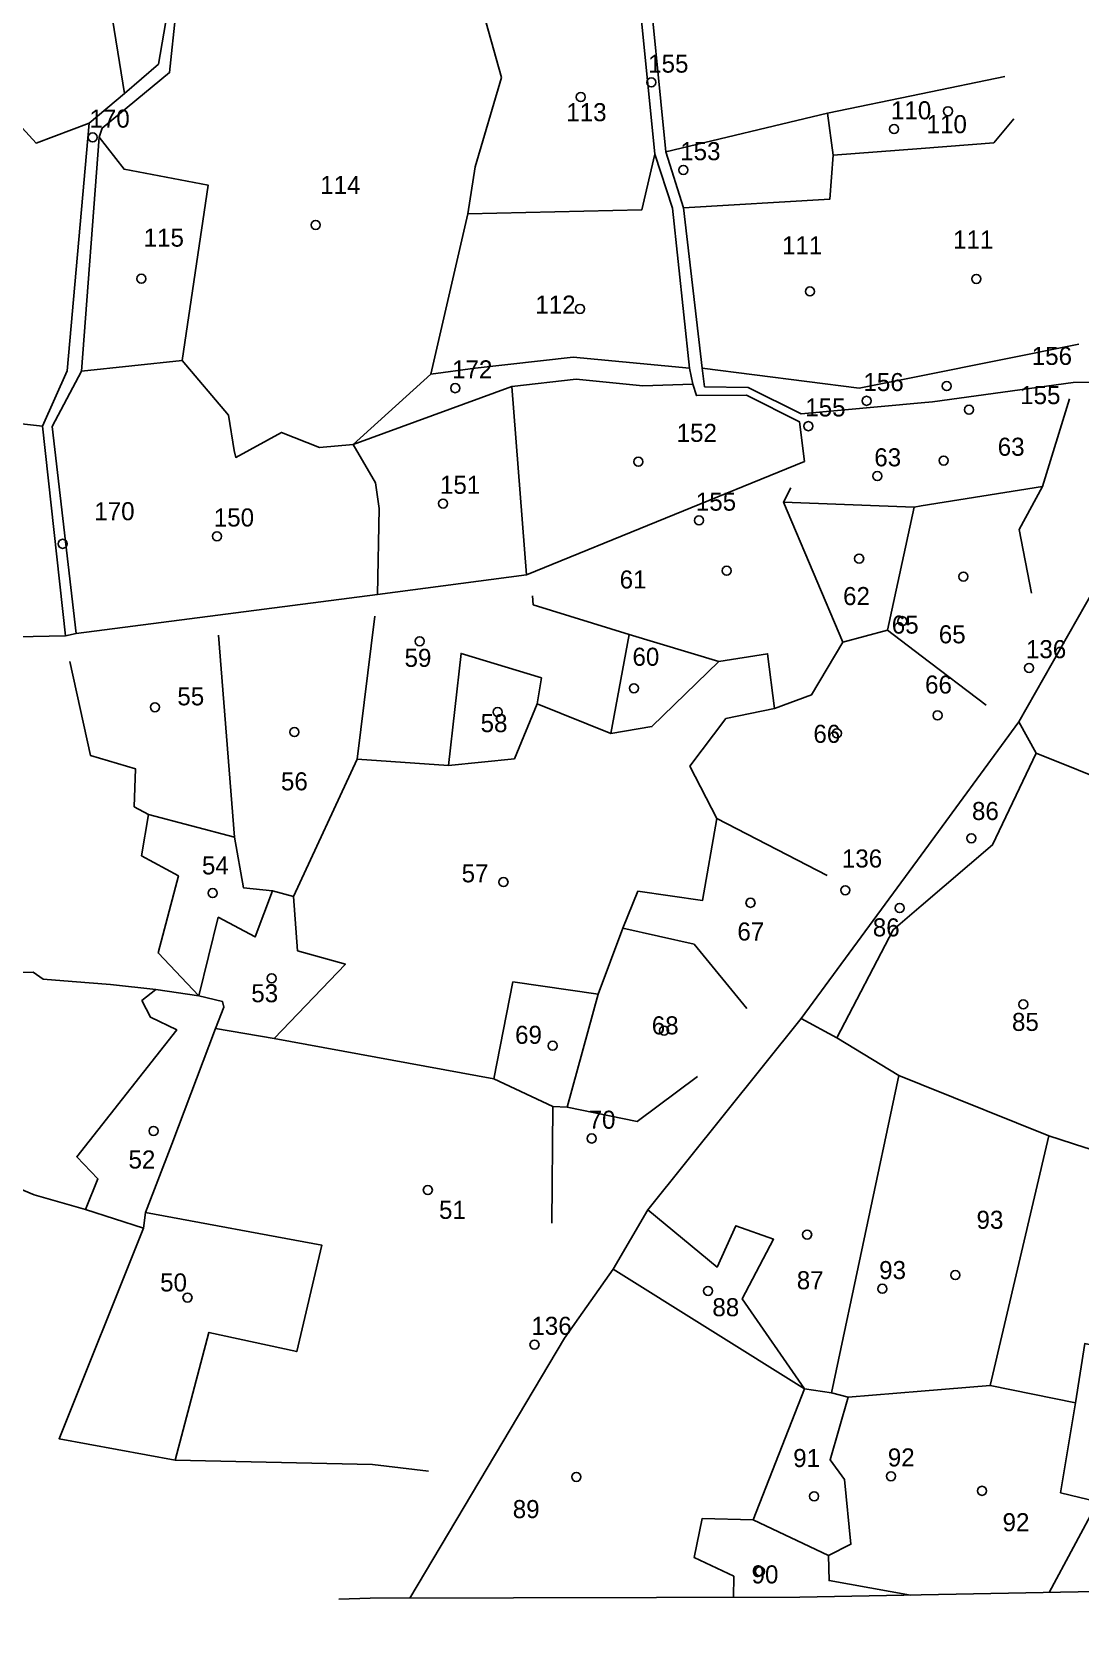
# Model space of a CAD drawing. Extents: x 176571 to 180224, y 250857 to 253450.
# Drawn here: x 178853 to 179085.2, y 251755.3 to 252107.5 of the extents above; entities that cross this region are included whole.
import ezdxf
from ezdxf.enums import TextEntityAlignment as Align

# ---------------------------------------------------------------- set-up
doc = ezdxf.new("R2010")
doc.units = 0
for name, color, linetype in [('1602', 240, 'Continuous'), ('1603', 240, 'Continuous'), ('A_POINTS', 252, 'Continuous')]:
    doc.layers.add(name, color=color, linetype=linetype)
doc.styles.add('HEBTXT', font='hebtxt.shx')

# ---------------------------------------------------------------- blocks, each defined once
blk = doc.blocks.new('1603')
at = {"layer": 'A_POINTS'}
blk.add_circle((0, 0), 0.25, dxfattribs=at)
at = {"style": 'HEBTXT'}
blk.add_attdef('PARCEL_NUM', text='', height=2, dxfattribs=at).set_placement((0, 1), align=Align.CENTER)
at = {"style": 'HEBTXT', "flags": 1}
blk.add_attdef('LOT_NUM', text='', height=2, dxfattribs=at).set_placement((0, -2.5), align=Align.CENTER)

msp = doc.modelspace()

# ---------------------------------------------------------------- linework, layer by layer
at = {"layer": '1602'}
for points in [[(178893.81, 252194.52), (178897.26, 252177.09), (178901.75, 252161.02), (178900.53, 252156.46), (178891.43, 252148.68), (178892.9, 252146.32), (178892.15, 252136.88), (178889.71, 252133.2), (178889.2, 252127.45), (178887.23, 252123.35), (178883.62, 252117.94), (178883.03, 252111.87), (178881.05, 252100.29), (178873.5, 252093.75), (178865.73, 252087.22), (178860.83, 252032.33), (178855.37, 252020.06), (178860.44, 251973.65)], [(178895.85, 252194.73), (178899.51, 252178.45), (178904.29, 252161.1), (178902.39, 252155.91), (178893.67, 252148.03), (178895.53, 252146.11), (178894.63, 252135.91), (178892.37, 252132.67), (178891.18, 252126.49), (178889.57, 252122.76), (178885.52, 252116.38), (178884.93, 252111.71), (178883.52, 252098.43), (178868.57, 252086.08), (178867.92, 252084.09), (178864, 252032.27), (178857.53, 252019.98), (178862.83, 251974.14)], [(179050, 252025.23), (179023.4, 252022.81), (179011.69, 252028.67), (179002.02, 252028.8), (179001.51, 252032.94), (178997.38, 252068.48), (178993.47, 252080.87), (178989.06, 252124.79), (178999.58, 252143.4), (179002.21, 252145.93), (179010.03, 252157.49), (179013.44, 252163.63), (179016.73, 252175.57), (179017.69, 252183.89), (179018.4, 252189.99), (179015.55, 252190.37)], [(178866.72, 252135.95), (178873.5, 252093.75)], [(178831.66, 251973.06), (178860.44, 251973.65), (178862.83, 251974.14), (178929.57, 251982.81), (178962.59, 251987.14), (179024.14, 252012.26), (179023.04, 252021.04), (179011.34, 252026.96), (179000.23, 252026.86), (178999.46, 252029.35), (178998.68, 252032.9), (178994.93, 252068.37), (178991.02, 252080.35), (178986.63, 252124.08)], [(178951.31, 252117.95), (178957.03, 252097.31), (178951.24, 252077.56), (178949.57, 252067.15), (178941.36, 252031.6)], [(179083.69, 252029.72), (179097.89, 252029.84), (179103.2, 252029.63), (179109.7, 252036.62), (179142.38, 252060.16), (179164.56, 252068.12), (179178.41, 252072.94), (179189.88, 252077.91), (179203.44, 252086.96), (179213.34, 252093.89), (179217.53, 252098.07), (179233.04, 252097.94), (179247.02, 252109.59)], [(179256.05, 252107.43), (179235.41, 252089.95), (179226.39, 252090.07), (179212.15, 252081.73), (179205.48, 252076.69), (179190.19, 252070.39), (179176.63, 252062.23), (179157.83, 252056.94), (179144.88, 252051.4), (179117.44, 252020.75), (179114.32, 252016.53), (179090.11, 251987.08), (179071.66, 251954.57), (179050, 251925.07)], [(179068.54, 252097.55), (179050, 252093.72)], [(179050, 252093.72), (179029.28, 252089.44), (178993.47, 252080.87)], [(178865.73, 252087.22), (178853.95, 252082.77), (178847.72, 252089.58), (178841.33, 252089.19), (178835.58, 252085.23), (178831.6, 252068.14), (178825.19, 252028.95), (178837.86, 252022.02), (178855.37, 252020.06)], [(179029.28, 252089.44), (179030.49, 252080.09)], [(179070.54, 252088.18), (179066.07, 252082.83), (179050, 252081.59)], [(178864, 252032.27), (178886.32, 252034.64), (178892.03, 252073.49), (178873.44, 252077.01), (178867.92, 252084.09)], [(178991.02, 252080.35), (178988.1, 252067.99), (178949.57, 252067.15)], [(179050, 252081.59), (179030.49, 252080.09), (179029.76, 252070.36), (178997.38, 252068.48)], [(179084.96, 252038.23), (179050, 252031.25)], [(178886.32, 252034.64), (178896.58, 252022.54), (178897.8, 252014.71), (178898.17, 252013.15), (178908.33, 252018.71), (178916.73, 252015.33), (178924.21, 252016.02), (178929.09, 252007.49), (178929.92, 252001.84), (178929.57, 251982.81)], [(178998.68, 252032.9), (178972.9, 252035.38), (178951.23, 252032.93), (178941.36, 252031.6), (178924.21, 252016.02)], [(178959.36, 252028.89), (178973.55, 252030.46), (178988.37, 252029.03), (178999.46, 252029.35)], [(179050, 252031.25), (179036.28, 252028.51), (179001.51, 252032.94)], [(178924.21, 252016.02), (178959.36, 252028.89), (178962.59, 251987.14)], [(179083.69, 252029.72), (179052.53, 252025.46), (179050, 252025.23)], [(179050, 252002.41), (179076.89, 252006.68), (179082.86, 252026.1)], [(179021.12, 252006.42), (179019.53, 252003.27), (179048.46, 252002.17), (179050, 252002.41)], [(179076.89, 252006.68), (179071.74, 251997.22), (179074.47, 251983.09)], [(179019.53, 252003.27), (179032.63, 251972.24), (179042.55, 251974.87)], [(179048.46, 252002.17), (179042.55, 251974.87), (179050, 251969.21)], [(178963.94, 251982.48), (178964.08, 251980.53), (178985.32, 251973.89), (179005.19, 251967.94)], [(178906.66, 251884.43), (178922.48, 251900.88), (178911.87, 251903.88), (178910.96, 251915.88), (178925.1, 251946.32), (178928.96, 251978)], [(178910.96, 251915.88), (178906.3, 251917.11), (178899.85, 251917.82), (178897.92, 251929.03), (178894.31, 251973.76)], [(178985.32, 251973.89), (178981.26, 251952.01)], [(179032.63, 251972.24), (179025.74, 251960.59), (179017.51, 251957.55)], [(178897.92, 251929.03), (178878.81, 251934.06), (178875.7, 251935.77), (178875.97, 251944.13), (178865.99, 251947.14), (178861.44, 251967.96)], [(178925.1, 251946.32), (178945.28, 251944.87), (178959.89, 251946.35), (178964.93, 251958.55), (178981.26, 251952.01), (178990.37, 251953.52), (179005.19, 251967.94), (179015.97, 251969.67), (179017.51, 251957.55), (179006.74, 251955.28), (178998.78, 251944.73), (179004.76, 251933.13), (179001.54, 251914.98), (178987.27, 251917.04), (178983.92, 251908.88), (178978.49, 251894.21)], [(178964.93, 251958.55), (178965.87, 251964.3), (178948.07, 251969.73), (178945.28, 251944.87)], [(179050, 251969.21), (179064.4, 251958.28)], [(179295.14, 251909.29), (179259.58, 251911.29), (179223.7, 251914.67), (179202.32, 251916.68), (179179.65, 251920.19), (179154.51, 251924.4), (179113.74, 251929.29), (179112.43, 251918.55), (179103.19, 251920.2), (179093.05, 251923.98), (179093.89, 251940.27), (179075.5, 251947.65), (179071.66, 251954.57)], [(179075.5, 251947.65), (179065.84, 251927.29), (179050, 251913.79)], [(178878.81, 251934.06), (178877.26, 251924.9), (178885.47, 251920.46), (178880.96, 251903.4), (178890.01, 251893.91)], [(179004.76, 251933.13), (179029.22, 251920.54)], [(179050, 251925.07), (179023.39, 251888.84), (178989.47, 251846.47), (178981.81, 251833.34), (178970.99, 251818.06), (178936.75, 251760.44)], [(178890.01, 251893.91), (178894.28, 251911.27), (178902.46, 251906.93), (178906.3, 251917.11)], [(179050, 251913.79), (179043.79, 251908.5), (179031.29, 251884.54)], [(178809.25, 251909.59), (178838.29, 251903.08), (178847.82, 251898.95), (178853.32, 251899.08), (178855.49, 251897.59), (178861.92, 251897.08), (178870.41, 251896.42), (178880.47, 251895.28), (178890.01, 251893.91), (178895.23, 251892.65), (178895.5, 251891.34), (178893.68, 251886.61), (178884, 251860.98), (178878.14, 251845.88), (178877.71, 251842.43), (178859.03, 251795.76), (178884.77, 251790.97), (178928.49, 251790.05), (178940.85, 251788.57)], [(178983.92, 251908.88), (178999.69, 251905.29), (179011.37, 251891.05)], [(178955.36, 251875.48), (178959.57, 251896.97), (178978.49, 251894.21), (178971.59, 251869.2)], [(178880.47, 251895.28), (178877.38, 251892.83), (178879.26, 251889.16), (178885.09, 251886.32), (178862.94, 251858.23), (178867.64, 251853.33), (178864.91, 251846.51)], [(178968.16, 251843.48), (178968.39, 251869.33), (178955.36, 251875.48), (178906.66, 251884.43), (178893.68, 251886.61)], [(179050, 251874.26), (179045.08, 251876.24), (179031.29, 251884.54), (179023.39, 251888.84)], [(178968.39, 251869.33), (178971.59, 251869.2), (178987.1, 251866), (179000.43, 251876)], [(179045.08, 251876.24), (179030.12, 251805.93)], [(179135.17, 251845.9), (179112.45, 251852.34), (179086.3, 251860.24), (179078.29, 251862.88), (179050, 251874.26)], [(178877.71, 251842.43), (178864.91, 251846.51), (178853.51, 251849.77), (178838.85, 251855.89), (178829.26, 251858.4), (178819.35, 251861.82), (178816.4, 251861.08), (178807.57, 251864.39), (178802.3, 251866.04)], [(179078.29, 251862.88), (179065.29, 251807.58)], [(178878.14, 251845.88), (178917.22, 251838.65), (178911.68, 251815.05), (178892.21, 251819.3), (178884.77, 251790.97)], [(178989.47, 251846.47), (179004.78, 251833.78), (179008.98, 251842.92), (179017.33, 251839.95), (179010.37, 251826.71), (179024.13, 251806.82), (179012.8, 251777.77), (179001.5, 251778.1), (178999.74, 251769.44), (179008.5, 251765.28), (179008.42, 251760.61)], [(179050, 251806.31), (179033.85, 251804.97), (179030.12, 251805.93), (179024.13, 251806.82), (178981.81, 251833.34)], [(179145.3, 251762.47), (179146.25, 251774.55), (179134.79, 251776.64), (179124.1, 251779.13), (179127.56, 251796.86), (179119.37, 251799.67), (179122.25, 251809.67), (179106.02, 251812.17), (179086.26, 251816.84), (179084.18, 251803.7), (179080.88, 251783.78), (179089.16, 251781.74), (179078.35, 251761.7)], [(179033.85, 251804.97), (179029.83, 251791.1), (179033.04, 251786.71), (179034.45, 251772.38), (179029.47, 251769.86), (179029.59, 251764.34), (179047.65, 251761.11)], [(179084.18, 251803.7), (179065.29, 251807.58), (179050, 251806.31)], [(179029.47, 251769.86), (179012.8, 251777.77)], [(179468.04, 251756.1), (179457.81, 251755.33), (179392.06, 251763.85), (179389.25, 251763.97), (179343.87, 251769.46), (179340.89, 251769.8), (179310.77, 251772.53), (179298.24, 251773.35), (179284.11, 251772.5), (179266.8, 251770.79), (179252.35, 251769.35), (179239.42, 251767.98), (179236.09, 251767.42), (179223.88, 251765.93), (179202.7, 251763.05), (179188.32, 251762.82), (179169.54, 251762.74), (179148.93, 251762.57), (179146.56, 251762.48), (179137.54, 251762.39), (179102.46, 251762.22), (179100.22, 251762.12), (179050, 251761.16)], [(179050, 251761.16), (179023.15, 251760.64), (178927.93, 251760.42), (178920.98, 251760.22)]]:
    msp.add_lwpolyline(points, dxfattribs=at)

# ---------------------------------------------------------------- block references
at = {"layer": '1603'}
ref = msp.add_blockref('1603', (178990.22, 252096.24), dxfattribs=dict(at, xscale=4, yscale=4, zscale=4))
ref.add_attrib('PARCEL_NUM', '155', (178989.53, 252098.4), dxfattribs={"layer": '0', "height": 4, "style": 'HEBTXT'})
ref = msp.add_blockref('1603', (178974.61, 252092.99), dxfattribs=dict(at, xscale=4, yscale=4, zscale=4))
ref.add_attrib('PARCEL_NUM', '113', (178971.39, 252087.64), dxfattribs={"layer": '0', "height": 4, "style": 'HEBTXT'})
ref = msp.add_blockref('1603', (178866.46, 252084.05), dxfattribs=dict(at, xscale=4, yscale=4, zscale=4))
ref.add_attrib('PARCEL_NUM', '170', (178865.76, 252086.21), dxfattribs={"layer": '0', "height": 4, "style": 'HEBTXT'})
ref = msp.add_blockref('1603', (179044.01, 252085.9), dxfattribs=dict(at, xscale=4, yscale=4, zscale=4))
ref.add_attrib('PARCEL_NUM', '110', (179043.32, 252088.06), dxfattribs={"layer": '0', "height": 4, "style": 'HEBTXT'})
ref = msp.add_blockref('1603', (179055.96, 252089.86), dxfattribs=dict(at, xscale=4, yscale=4, zscale=4))
ref.add_attrib('PARCEL_NUM', '110', (179051.21, 252084.99), dxfattribs={"layer": '0', "height": 4, "style": 'HEBTXT'})
ref = msp.add_blockref('1603', (178997.33, 252076.85), dxfattribs=dict(at, xscale=4, yscale=4, zscale=4))
ref.add_attrib('PARCEL_NUM', '153', (178996.63, 252079), dxfattribs={"layer": '0', "height": 4, "style": 'HEBTXT'})
ref = msp.add_blockref('1603', (178915.89, 252064.66), dxfattribs=dict(at, xscale=4, yscale=4, zscale=4))
ref.add_attrib('PARCEL_NUM', '114', (178916.88, 252071.52), dxfattribs={"layer": '0', "height": 4, "style": 'HEBTXT'})
ref = msp.add_blockref('1603', (178877.27, 252052.74), dxfattribs=dict(at, xscale=4, yscale=4, zscale=4))
ref.add_attrib('PARCEL_NUM', '115', (178877.76, 252059.85), dxfattribs={"layer": '0', "height": 4, "style": 'HEBTXT'})
ref = msp.add_blockref('1603', (179025.36, 252049.92), dxfattribs=dict(at, xscale=4, yscale=4, zscale=4))
ref.add_attrib('PARCEL_NUM', '111', (179019.19, 252058.14), dxfattribs={"layer": '0', "height": 4, "style": 'HEBTXT'})
ref = msp.add_blockref('1603', (179062.21, 252052.71), dxfattribs=dict(at, xscale=4, yscale=4, zscale=4))
ref.add_attrib('PARCEL_NUM', '111', (179057.08, 252059.43), dxfattribs={"layer": '0', "height": 4, "style": 'HEBTXT'})
ref = msp.add_blockref('1603', (178974.42, 252046.07), dxfattribs=dict(at, xscale=4, yscale=4, zscale=4))
ref.add_attrib('PARCEL_NUM', '112', (178964.53, 252045.02), dxfattribs={"layer": '0', "height": 4, "style": 'HEBTXT'})
ref = msp.add_blockref('1603', (179055.68, 252028.96), dxfattribs=dict(at, xscale=4, yscale=4, zscale=4))
ref.add_attrib('PARCEL_NUM', '156', (179074.5, 252033.65), dxfattribs={"layer": '0', "height": 4, "style": 'HEBTXT'})
ref = msp.add_blockref('1603', (178946.78, 252028.5), dxfattribs=dict(at, xscale=4, yscale=4, zscale=4))
ref.add_attrib('PARCEL_NUM', '172', (178946.09, 252030.66), dxfattribs={"layer": '0', "height": 4, "style": 'HEBTXT'})
ref = msp.add_blockref('1603', (179037.91, 252025.69), dxfattribs=dict(at, xscale=4, yscale=4, zscale=4))
ref.add_attrib('PARCEL_NUM', '156', (179037.22, 252027.85), dxfattribs={"layer": '0', "height": 4, "style": 'HEBTXT'})
ref = msp.add_blockref('1603', (179060.61, 252023.72), dxfattribs=dict(at, xscale=4, yscale=4, zscale=4))
ref.add_attrib('PARCEL_NUM', '155', (179071.94, 252024.96), dxfattribs={"layer": '0', "height": 4, "style": 'HEBTXT'})
ref = msp.add_blockref('1603', (179025.02, 252020.08), dxfattribs=dict(at, xscale=4, yscale=4, zscale=4))
ref.add_attrib('PARCEL_NUM', '155', (179024.33, 252022.23), dxfattribs={"layer": '0', "height": 4, "style": 'HEBTXT'})
ref = msp.add_blockref('1603', (178987.35, 252012.21), dxfattribs=dict(at, xscale=4, yscale=4, zscale=4))
ref.add_attrib('PARCEL_NUM', '152', (178995.84, 252016.6), dxfattribs={"layer": '0', "height": 4, "style": 'HEBTXT'})
ref = msp.add_blockref('1603', (179054.98, 252012.46), dxfattribs=dict(at, xscale=4, yscale=4, zscale=4))
ref.add_attrib('PARCEL_NUM', '63', (179066.97, 252013.52), dxfattribs={"layer": '0', "height": 4, "style": 'HEBTXT'})
ref = msp.add_blockref('1603', (179040.31, 252009.02), dxfattribs=dict(at, xscale=4, yscale=4, zscale=4))
ref.add_attrib('PARCEL_NUM', '63', (179039.62, 252011.18), dxfattribs={"layer": '0', "height": 4, "style": 'HEBTXT'})
ref = msp.add_blockref('1603', (178944.1, 252002.93), dxfattribs=dict(at, xscale=4, yscale=4, zscale=4))
ref.add_attrib('PARCEL_NUM', '151', (178943.41, 252005.09), dxfattribs={"layer": '0', "height": 4, "style": 'HEBTXT'})
ref = msp.add_blockref('1603', (179000.78, 251999.21), dxfattribs=dict(at, xscale=4, yscale=4, zscale=4))
ref.add_attrib('PARCEL_NUM', '155', (179000.09, 252001.36), dxfattribs={"layer": '0', "height": 4, "style": 'HEBTXT'})
ref = msp.add_blockref('1603', (178859.81, 251994.01), dxfattribs=dict(at, xscale=4, yscale=4, zscale=4))
ref.add_attrib('PARCEL_NUM', '170', (178866.83, 251999.24), dxfattribs={"layer": '0', "height": 4, "style": 'HEBTXT'})
ref = msp.add_blockref('1603', (178894, 251995.69), dxfattribs=dict(at, xscale=4, yscale=4, zscale=4))
ref.add_attrib('PARCEL_NUM', '150', (178893.3, 251997.85), dxfattribs={"layer": '0', "height": 4, "style": 'HEBTXT'})
ref = msp.add_blockref('1603', (179036.27, 251990.73), dxfattribs=dict(at, xscale=4, yscale=4, zscale=4))
ref.add_attrib('PARCEL_NUM', '62', (179032.71, 251980.44), dxfattribs={"layer": '0', "height": 4, "style": 'HEBTXT'})
ref = msp.add_blockref('1603', (179006.93, 251988.06), dxfattribs=dict(at, xscale=4, yscale=4, zscale=4))
ref.add_attrib('PARCEL_NUM', '61', (178983.21, 251984.12), dxfattribs={"layer": '0', "height": 4, "style": 'HEBTXT'})
ref = msp.add_blockref('1603', (179059.37, 251986.75), dxfattribs=dict(at, xscale=4, yscale=4, zscale=4))
ref.add_attrib('PARCEL_NUM', '65', (179053.91, 251971.97), dxfattribs={"layer": '0', "height": 4, "style": 'HEBTXT'})
ref = msp.add_blockref('1603', (179045.86, 251976.88), dxfattribs=dict(at, xscale=4, yscale=4, zscale=4))
ref.add_attrib('PARCEL_NUM', '65', (179043.5, 251974.12), dxfattribs={"layer": '0', "height": 4, "style": 'HEBTXT'})
ref = msp.add_blockref('1603', (178938.93, 251972.42), dxfattribs=dict(at, xscale=4, yscale=4, zscale=4))
ref.add_attrib('PARCEL_NUM', '59', (178935.56, 251966.76), dxfattribs={"layer": '0', "height": 4, "style": 'HEBTXT'})
ref = msp.add_blockref('1603', (178986.37, 251962.02), dxfattribs=dict(at, xscale=4, yscale=4, zscale=4))
ref.add_attrib('PARCEL_NUM', '60', (178986.05, 251967), dxfattribs={"layer": '0', "height": 4, "style": 'HEBTXT'})
ref = msp.add_blockref('1603', (179073.92, 251966.52), dxfattribs=dict(at, xscale=4, yscale=4, zscale=4))
ref.add_attrib('PARCEL_NUM', '136', (179073.22, 251968.68), dxfattribs={"layer": '0', "height": 4, "style": 'HEBTXT'})
ref = msp.add_blockref('1603', (179053.63, 251956), dxfattribs=dict(at, xscale=4, yscale=4, zscale=4))
ref.add_attrib('PARCEL_NUM', '66', (179050.87, 251960.84), dxfattribs={"layer": '0', "height": 4, "style": 'HEBTXT'})
ref = msp.add_blockref('1603', (178880.25, 251957.82), dxfattribs=dict(at, xscale=4, yscale=4, zscale=4))
ref.add_attrib('PARCEL_NUM', '55', (178885.23, 251958.23), dxfattribs={"layer": '0', "height": 4, "style": 'HEBTXT'})
ref = msp.add_blockref('1603', (178956.19, 251956.74), dxfattribs=dict(at, xscale=4, yscale=4, zscale=4))
ref.add_attrib('PARCEL_NUM', '58', (178952.41, 251952.29), dxfattribs={"layer": '0', "height": 4, "style": 'HEBTXT'})
ref = msp.add_blockref('1603', (178911.17, 251952.32), dxfattribs=dict(at, xscale=4, yscale=4, zscale=4))
ref.add_attrib('PARCEL_NUM', '56', (178908.18, 251939.4), dxfattribs={"layer": '0', "height": 4, "style": 'HEBTXT'})
ref = msp.add_blockref('1603', (179031.33, 251952.04), dxfattribs=dict(at, xscale=4, yscale=4, zscale=4))
ref.add_attrib('PARCEL_NUM', '66', (179026.13, 251949.92), dxfattribs={"layer": '0', "height": 4, "style": 'HEBTXT'})
ref = msp.add_blockref('1603', (179061.11, 251928.79), dxfattribs=dict(at, xscale=4, yscale=4, zscale=4))
ref.add_attrib('PARCEL_NUM', '86', (179061.26, 251932.82), dxfattribs={"layer": '0', "height": 4, "style": 'HEBTXT'})
ref = msp.add_blockref('1603', (178893.06, 251916.63), dxfattribs=dict(at, xscale=4, yscale=4, zscale=4))
ref.add_attrib('PARCEL_NUM', '54', (178890.68, 251920.77), dxfattribs={"layer": '0', "height": 4, "style": 'HEBTXT'})
ref = msp.add_blockref('1603', (179033.18, 251917.27), dxfattribs=dict(at, xscale=4, yscale=4, zscale=4))
ref.add_attrib('PARCEL_NUM', '136', (179032.44, 251922.3), dxfattribs={"layer": '0', "height": 4, "style": 'HEBTXT'})
ref = msp.add_blockref('1603', (178957.48, 251919.07), dxfattribs=dict(at, xscale=4, yscale=4, zscale=4))
ref.add_attrib('PARCEL_NUM', '57', (178948.21, 251919.02), dxfattribs={"layer": '0', "height": 4, "style": 'HEBTXT'})
ref = msp.add_blockref('1603', (179012.2, 251914.48), dxfattribs=dict(at, xscale=4, yscale=4, zscale=4))
ref.add_attrib('PARCEL_NUM', '67', (179009.29, 251906.13), dxfattribs={"layer": '0', "height": 4, "style": 'HEBTXT'})
ref = msp.add_blockref('1603', (179045.25, 251913.33), dxfattribs=dict(at, xscale=4, yscale=4, zscale=4))
ref.add_attrib('PARCEL_NUM', '86', (179039.29, 251907.04), dxfattribs={"layer": '0', "height": 4, "style": 'HEBTXT'})
ref = msp.add_blockref('1603', (178906.12, 251897.75), dxfattribs=dict(at, xscale=4, yscale=4, zscale=4))
ref.add_attrib('PARCEL_NUM', '53', (178901.61, 251892.45), dxfattribs={"layer": '0', "height": 4, "style": 'HEBTXT'})
ref = msp.add_blockref('1603', (179072.61, 251891.98), dxfattribs=dict(at, xscale=4, yscale=4, zscale=4))
ref.add_attrib('PARCEL_NUM', '85', (179070.12, 251886.1), dxfattribs={"layer": '0', "height": 4, "style": 'HEBTXT'})
ref = msp.add_blockref('1603', (178993.06, 251886.18), dxfattribs=dict(at, xscale=4, yscale=4, zscale=4))
ref.add_attrib('PARCEL_NUM', '68', (178990.33, 251885.34), dxfattribs={"layer": '0', "height": 4, "style": 'HEBTXT'})
ref = msp.add_blockref('1603', (178968.37, 251882.82), dxfattribs=dict(at, xscale=4, yscale=4, zscale=4))
ref.add_attrib('PARCEL_NUM', '69', (178960.05, 251883.24), dxfattribs={"layer": '0', "height": 4, "style": 'HEBTXT'})
ref = msp.add_blockref('1603', (178977.03, 251862.27), dxfattribs=dict(at, xscale=4, yscale=4, zscale=4))
ref.add_attrib('PARCEL_NUM', '70', (178976.34, 251864.43), dxfattribs={"layer": '0', "height": 4, "style": 'HEBTXT'})
ref = msp.add_blockref('1603', (178879.95, 251863.94), dxfattribs=dict(at, xscale=4, yscale=4, zscale=4))
ref.add_attrib('PARCEL_NUM', '52', (178874.41, 251855.62), dxfattribs={"layer": '0', "height": 4, "style": 'HEBTXT'})
ref = msp.add_blockref('1603', (178940.72, 251850.85), dxfattribs=dict(at, xscale=4, yscale=4, zscale=4))
ref.add_attrib('PARCEL_NUM', '51', (178943.2, 251844.46), dxfattribs={"layer": '0', "height": 4, "style": 'HEBTXT'})
ref = msp.add_blockref('1603', (179057.56, 251832.02), dxfattribs=dict(at, xscale=4, yscale=4, zscale=4))
ref.add_attrib('PARCEL_NUM', '93', (179062.27, 251842.26), dxfattribs={"layer": '0', "height": 4, "style": 'HEBTXT'})
ref = msp.add_blockref('1603', (179024.75, 251840.99), dxfattribs=dict(at, xscale=4, yscale=4, zscale=4))
ref.add_attrib('PARCEL_NUM', '87', (179022.45, 251828.87), dxfattribs={"layer": '0', "height": 4, "style": 'HEBTXT'})
ref = msp.add_blockref('1603', (179041.4, 251828.97), dxfattribs=dict(at, xscale=4, yscale=4, zscale=4))
ref.add_attrib('PARCEL_NUM', '93', (179040.7, 251831.12), dxfattribs={"layer": '0', "height": 4, "style": 'HEBTXT'})
ref = msp.add_blockref('1603', (178887.48, 251827.03), dxfattribs=dict(at, xscale=4, yscale=4, zscale=4))
ref.add_attrib('PARCEL_NUM', '50', (178881.41, 251828.38), dxfattribs={"layer": '0', "height": 4, "style": 'HEBTXT'})
ref = msp.add_blockref('1603', (179002.81, 251828.51), dxfattribs=dict(at, xscale=4, yscale=4, zscale=4))
ref.add_attrib('PARCEL_NUM', '88', (179003.75, 251822.89), dxfattribs={"layer": '0', "height": 4, "style": 'HEBTXT'})
ref = msp.add_blockref('1603', (178964.35, 251816.61), dxfattribs=dict(at, xscale=4, yscale=4, zscale=4))
ref.add_attrib('PARCEL_NUM', '136', (178963.66, 251818.77), dxfattribs={"layer": '0', "height": 4, "style": 'HEBTXT'})
ref = msp.add_blockref('1603', (179026.3, 251783), dxfattribs=dict(at, xscale=4, yscale=4, zscale=4))
ref.add_attrib('PARCEL_NUM', '91', (179021.66, 251789.48), dxfattribs={"layer": '0', "height": 4, "style": 'HEBTXT'})
ref = msp.add_blockref('1603', (179043.31, 251787.45), dxfattribs=dict(at, xscale=4, yscale=4, zscale=4))
ref.add_attrib('PARCEL_NUM', '92', (179042.62, 251789.61), dxfattribs={"layer": '0', "height": 4, "style": 'HEBTXT'})
ref = msp.add_blockref('1603', (178973.62, 251787.3), dxfattribs=dict(at, xscale=4, yscale=4, zscale=4))
ref.add_attrib('PARCEL_NUM', '89', (178959.53, 251778.17), dxfattribs={"layer": '0', "height": 4, "style": 'HEBTXT'})
ref = msp.add_blockref('1603', (179063.5, 251784.21), dxfattribs=dict(at, xscale=4, yscale=4, zscale=4))
ref.add_attrib('PARCEL_NUM', '92', (179068.04, 251775.26), dxfattribs={"layer": '0', "height": 4, "style": 'HEBTXT'})
ref = msp.add_blockref('1603', (179014.27, 251766.37), dxfattribs=dict(at, xscale=4, yscale=4, zscale=4))
ref.add_attrib('PARCEL_NUM', '90', (179012.44, 251763.7), dxfattribs={"layer": '0', "height": 4, "style": 'HEBTXT'})

doc.saveas('drawing.dxf')
